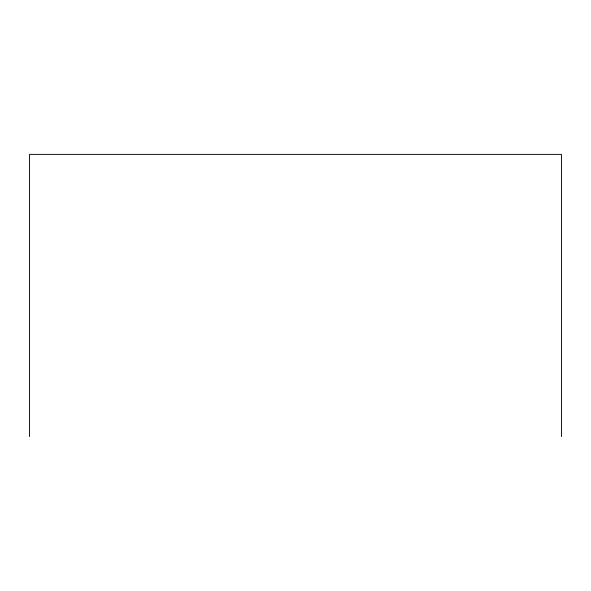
<?xml version="1.0" encoding="UTF-8"?>
<svg xmlns="http://www.w3.org/2000/svg" width="591" height="591" viewBox="0 0 591 591"><rect width="100%" height="100%" fill="white"/><g stroke="black" fill="none" stroke-linecap="round" stroke-linejoin="round"><path stroke-width="0.89" d="M561.45 436.623L561.45 154.377L29.55 154.377L29.55 436.623"/></g></svg>
